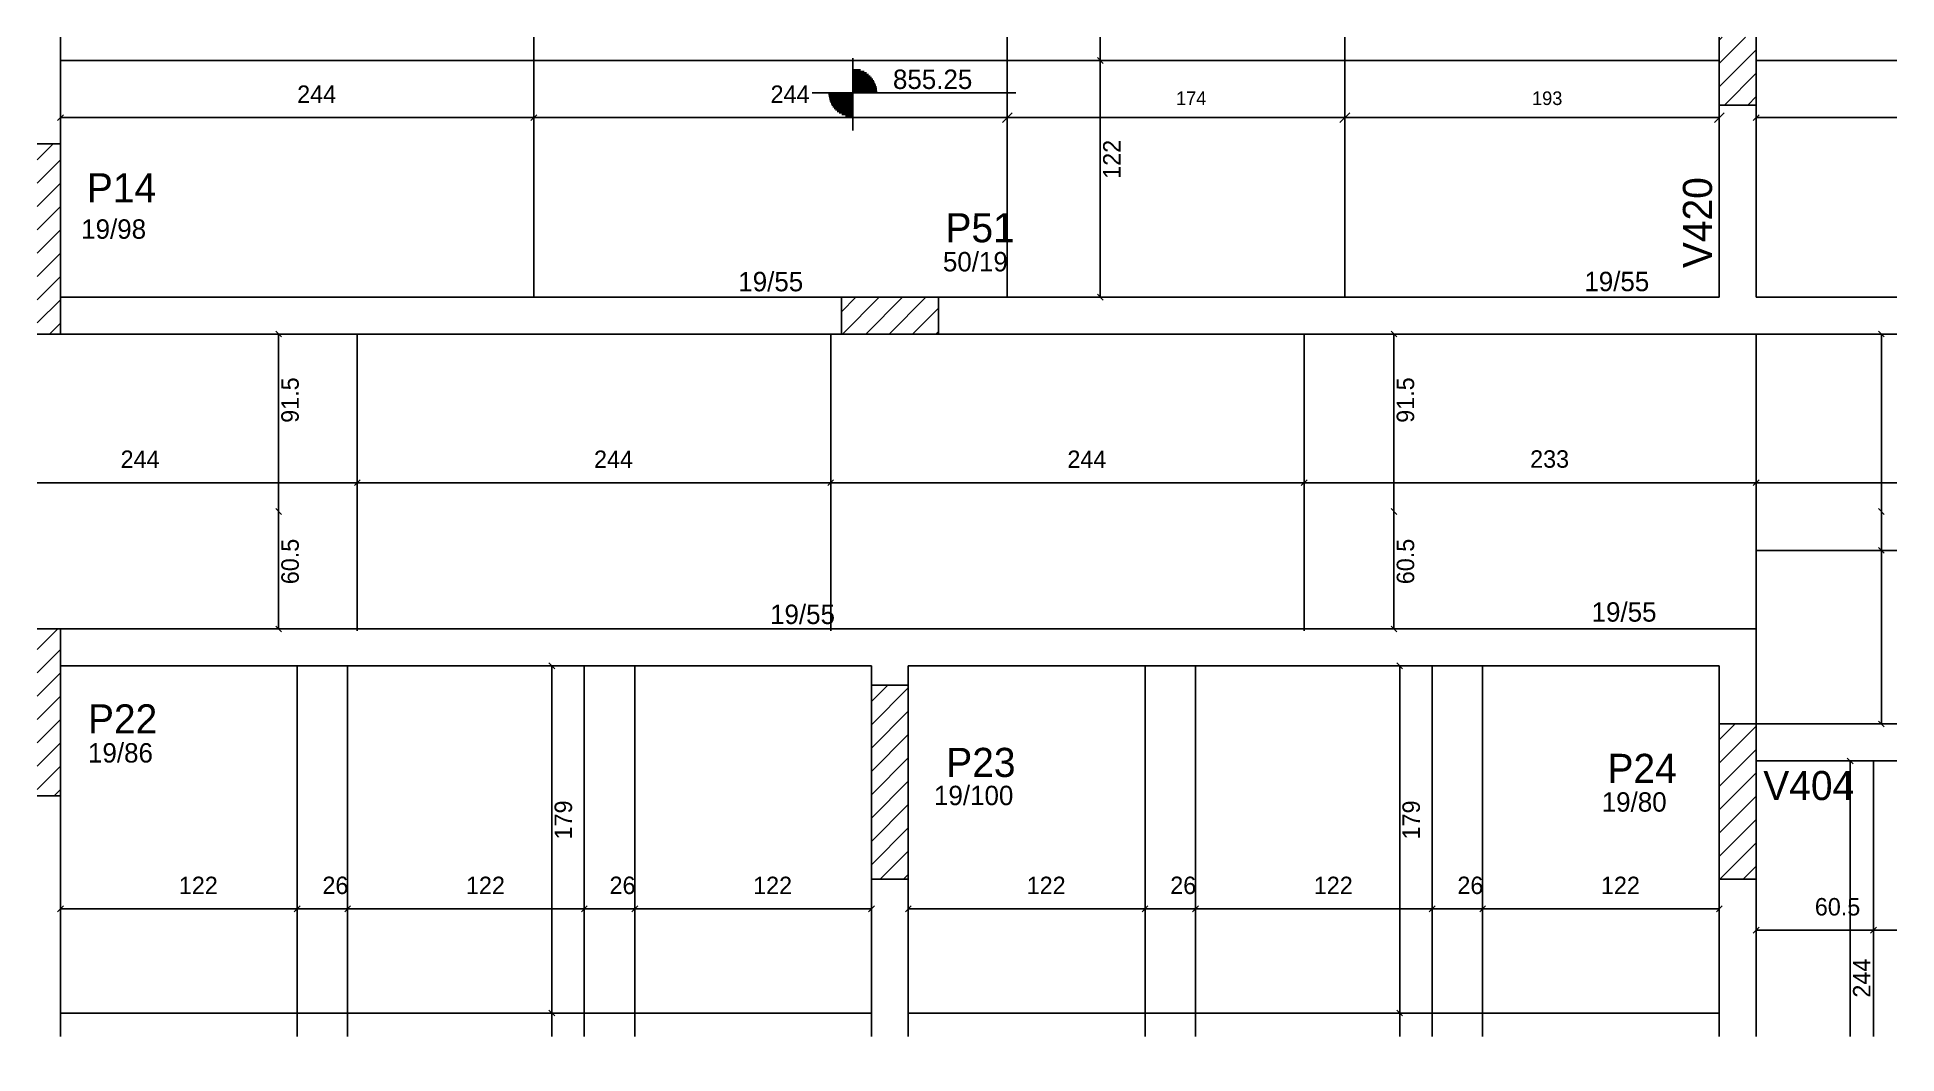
# Model space of a CAD drawing. Header units: metres. Extents: x 4166 to 5125, y 1813 to 2337.
import ezdxf

# ---------------------------------------------------------------- set-up
doc = ezdxf.new("R2010")
doc.units = ezdxf.units.M
for name, color, linetype in [('3', 7, 'Continuous'), ('4', 7, 'Continuous'), ('7', 7, 'Continuous'), ('9', 7, 'Continuous'), ('Painéis', 7, 'Continuous')]:
    doc.layers.add(name, color=color, linetype=linetype)

msp = doc.modelspace()

# ---------------------------------------------------------------- hatches: boundary and pattern name
at = {"layer": '9'}
h = msp.add_hatch(color=7, dxfattribs=at)
h.dxf.hatch_style = 1
h.paths.add_polyline_path([(4178.47, 2203.12), (4178.47, 2203.12), (4178.47, 2328.12), (4178.47, 2328.12), (4178.47, 2203.12)])
h = msp.add_hatch(color=7, dxfattribs=at)
h.dxf.hatch_style = 1
h.paths.add_polyline_path([(4178.47, 1813.12), (4178.47, 1813.12), (4178.47, 2013.12), (4178.47, 2013.12), (4178.47, 1813.12)])
h = msp.add_hatch(color=7, dxfattribs=at)
h.dxf.hatch_style = 1
h.paths.add_polyline_path([(5033.47, 1813.12), (5033.47, 1813.12), (5033.47, 2013.12), (5033.47, 2013.12), (5033.47, 1813.12)])

# ---------------------------------------------------------------- linework, layer by layer
at = {"layer": '3', "color": 3, "lineweight": 25}
for p, q in [((5033.47, 2323.54), (5047.05, 2337.12)), ((5033.47, 2335.56), (5035.03, 2337.12)), ((5033.47, 2311.52), (5052.47, 2330.52)), ((4586.9, 2320.86), (4586.9, 2326.37)), ((4586.9, 2320.86), (4586.9, 2295.86)), ((4586.9, 2320.25), (4590.75, 2320.25)), ((4586.9, 2319.46), (4592.64, 2319.46)), ((4586.9, 2318.67), (4593.97, 2318.67)), ((4586.9, 2317.88), (4595, 2317.88)), ((4586.9, 2317.08), (4595.85, 2317.08)), ((4586.9, 2316.29), (4596.56, 2316.29)), ((4586.9, 2315.5), (4597.16, 2315.5)), ((4586.9, 2314.7), (4597.67, 2314.7)), ((4586.9, 2313.91), (4598.1, 2313.91)), ((4586.9, 2313.12), (4598.46, 2313.12)), ((4586.9, 2312.33), (4598.75, 2312.33)), ((4586.9, 2311.53), (4598.99, 2311.53)), ((4586.9, 2310.74), (4599.17, 2310.74)), ((5036.09, 2302.12), (5052.47, 2318.5)), ((4574.4, 2308.36), (4565.97, 2308.36)), ((4574.4, 2308.36), (4599.4, 2308.36)), ((4586.9, 2307.57), (4574.4, 2307.57)), ((4586.9, 2306.78), (4574.5, 2306.78)), ((4586.9, 2305.98), (4574.62, 2305.98)), ((4586.9, 2305.19), (4574.81, 2305.19)), ((4586.9, 2304.4), (4575.04, 2304.4)), ((4586.9, 2303.6), (4575.34, 2303.6)), ((4586.9, 2302.81), (4575.7, 2302.81)), ((4586.9, 2302.02), (4576.12, 2302.02)), ((4586.9, 2301.23), (4576.63, 2301.23)), ((4586.9, 2300.43), (4577.23, 2300.43)), ((4586.9, 2309.95), (4599.3, 2309.95)), ((4586.9, 2309.15), (4599.4, 2309.15)), ((4599.4, 2308.36), (4670.82, 2308.36)), ((5048.11, 2302.12), (5052.47, 2306.48)), ((4586.9, 2299.64), (4577.94, 2299.64)), ((4586.9, 2298.85), (4578.79, 2298.85)), ((4586.9, 2298.05), (4579.82, 2298.05)), ((4586.9, 2297.26), (4581.15, 2297.26)), ((4586.9, 2296.47), (4583.05, 2296.47)), ((4586.9, 2295.86), (4586.9, 2288.99)), ((4166.47, 2273.96), (4174.63, 2282.12)), ((4166.47, 2261.94), (4178.47, 2273.94)), ((4166.47, 2249.92), (4178.47, 2261.92)), ((4166.47, 2237.9), (4178.47, 2249.9)), ((4166.47, 2225.88), (4178.47, 2237.88)), ((4166.47, 2213.85), (4178.47, 2225.85)), ((4166.47, 2201.83), (4178.47, 2213.83)), ((4166.47, 2189.81), (4178.47, 2201.81)), ((4580.97, 2195.6), (4588.49, 2203.12)), ((4581.51, 2184.12), (4600.51, 2203.12)), ((4593.53, 2184.12), (4612.53, 2203.12)), ((4605.55, 2184.12), (4624.55, 2203.12)), ((4617.57, 2184.12), (4630.97, 2197.52)), ((4172.8, 2184.12), (4178.47, 2189.79)), ((4629.59, 2184.12), (4630.97, 2185.5)), ((4166.47, 2021.52), (4177.07, 2032.12)), ((4166.47, 2009.5), (4178.47, 2021.5)), ((4166.47, 1997.48), (4178.47, 2009.48)), ((4166.47, 1985.46), (4178.47, 1997.46)), ((4596.47, 1994.73), (4604.86, 2003.12)), ((4596.47, 1982.71), (4615.47, 2001.71)), ((4166.47, 1973.44), (4178.47, 1985.44)), ((4596.47, 1970.69), (4615.47, 1989.69)), ((4596.47, 1958.67), (4615.47, 1977.67)), ((5033.47, 1974.94), (5041.65, 1983.12)), ((5033.47, 1962.92), (5052.47, 1981.92)), ((4166.47, 1961.42), (4178.47, 1973.42)), ((4596.47, 1946.65), (4615.47, 1965.65)), ((5033.47, 1950.9), (5052.47, 1969.9)), ((4166.47, 1949.4), (4178.47, 1961.4)), ((5033.47, 1938.88), (5052.47, 1957.88)), ((4175.22, 1946.12), (4178.47, 1949.38)), ((4596.47, 1934.63), (4615.47, 1953.63)), ((5033.47, 1926.86), (5052.47, 1945.86)), ((4596.47, 1922.61), (4615.47, 1941.61)), ((4596.47, 1910.58), (4615.47, 1929.58)), ((5033.47, 1914.84), (5052.47, 1933.84)), ((4601.03, 1903.12), (4615.47, 1917.56)), ((5033.78, 1903.12), (5052.47, 1921.81)), ((5045.8, 1903.12), (5052.47, 1909.79)), ((4613.05, 1903.12), (4615.47, 1905.54))]:
    msp.add_line(p, q, dxfattribs=at)
for points in [[(4178.47, 2282.12), (4178.47, 2337.12)], [(5033.47, 2302.12), (5033.47, 2203.12)], [(5052.47, 2203.12), (5052.47, 2302.12)], [(4580.97, 2203.12), (4178.47, 2203.12)], [(5033.47, 2203.12), (4630.97, 2203.12)], [(5124.97, 2203.12), (5052.47, 2203.12)], [(4178.47, 2184.12), (4580.97, 2184.12)], [(4630.97, 2184.12), (5042.97, 2184.12)], [(5042.97, 2184.12), (5124.97, 2184.12)], [(4605.97, 2032.12), (4178.47, 2032.12)], [(5052.47, 2032.12), (4605.97, 2032.12)], [(5052.47, 1983.12), (5052.47, 2032.12)], [(4178.47, 2013.12), (4596.47, 2013.12)], [(4596.47, 2013.12), (4596.47, 2003.12)], [(4615.47, 2013.12), (5033.47, 2013.12)], [(4615.47, 2003.12), (4615.47, 2013.12)], [(5033.47, 2013.12), (5033.47, 1983.12)], [(5124.97, 1983.12), (5052.47, 1983.12)], [(5052.47, 1964.12), (5124.97, 1964.12)], [(4178.47, 1822.12), (4178.47, 1946.12)], [(4596.47, 1903.12), (4596.47, 1822.12)], [(4615.47, 1822.12), (4615.47, 1903.12)], [(5033.47, 1903.12), (5033.47, 1822.12)], [(5052.47, 1822.12), (5052.47, 1903.12)]]:
    msp.add_lwpolyline(points, dxfattribs=at)
at = {"layer": '7', "color": 7, "lineweight": 25}
for points in [[(5033.47, 2337.12), (5033.47, 2302.12)], [(5052.47, 2302.12), (5052.47, 2337.12)], [(5033.47, 2302.12), (5052.47, 2302.12)], [(4178.47, 2282.12), (4166.47, 2282.12)], [(4178.47, 2184.12), (4178.47, 2282.12)], [(4630.97, 2203.12), (4580.97, 2203.12)], [(4580.97, 2203.12), (4580.97, 2184.12)], [(4630.97, 2184.12), (4630.97, 2203.12)], [(4166.47, 2184.12), (4178.47, 2184.12)], [(4580.97, 2184.12), (4630.97, 2184.12)], [(4178.47, 2032.12), (4166.47, 2032.12)], [(4178.47, 1946.12), (4178.47, 2032.12)], [(4615.47, 2003.12), (4596.47, 2003.12)], [(4596.47, 2003.12), (4596.47, 1903.12)], [(4615.47, 1903.12), (4615.47, 2003.12)], [(5052.47, 1983.12), (5033.47, 1983.12)], [(5033.47, 1983.12), (5033.47, 1903.12)], [(5052.47, 1903.12), (5052.47, 1983.12)], [(4166.47, 1946.12), (4178.47, 1946.12)], [(4596.47, 1903.12), (4615.47, 1903.12)], [(5033.47, 1903.12), (5052.47, 1903.12)]]:
    msp.add_lwpolyline(points, dxfattribs=at)
at = {"layer": 'Painéis', "color": 200, "lineweight": 25}
for p, q in [((4422.47, 2203.12), (4422.47, 2337.12)), ((4666.47, 2203.12), (4666.47, 2337.12)), ((4840.47, 2203.12), (4840.47, 2337.12)), ((4178.47, 2325.12), (5033.47, 2325.12)), ((5052.47, 2325.12), (5124.97, 2325.12)), ((4331.47, 2184.12), (4331.47, 2031.19)), ((4575.47, 2184.12), (4575.47, 2031.19)), ((4819.47, 2184.12), (4819.47, 2031.19)), ((5052.47, 2184.12), (5052.47, 2031.19)), ((5052.47, 2072.62), (5124.97, 2072.62)), ((4300.48, 2013.12), (4300.48, 1822.12)), ((4326.48, 2013.12), (4326.48, 1822.12)), ((4448.48, 2013.12), (4448.48, 1822.12)), ((4474.48, 2013.12), (4474.48, 1822.12)), ((4737.48, 2013.12), (4737.48, 1822.12)), ((4763.48, 2013.12), (4763.48, 1822.12)), ((4885.48, 2013.12), (4885.48, 1822.12)), ((4911.48, 2013.12), (4911.48, 1822.12)), ((5112.97, 1964.07), (5112.97, 1822.12)), ((4596.38, 1834.12), (4178.38, 1834.12)), ((5033.38, 1834.12), (4615.38, 1834.12))]:
    msp.add_line(p, q, dxfattribs=at)
at = {"layer": 'Painéis', "color": 4, "lineweight": 25}
for p, q in [((4714.43, 2337.12), (4714.43, 2325.12)), ((4714.43, 2325.12), (4714.43, 2203.12)), ((4178.47, 2295.66), (4422.47, 2295.66)), ((4422.47, 2295.66), (4666.47, 2295.66)), ((4666.47, 2295.66), (4840.47, 2295.66)), ((4840.47, 2295.66), (5033.47, 2295.66)), ((5052.47, 2295.66), (5124.97, 2295.66)), ((4290.9, 2092.62), (4290.9, 2184.12)), ((4865.8, 2092.62), (4865.8, 2184.12)), ((5117.03, 2092.62), (5117.03, 2184.12)), ((4331.47, 2107.5), (4166.47, 2107.5)), ((4575.47, 2107.5), (4331.47, 2107.5)), ((4819.47, 2107.5), (4575.47, 2107.5)), ((4819.47, 2107.5), (5052.47, 2107.5)), ((5052.47, 2107.5), (5124.97, 2107.5)), ((4290.9, 2092.62), (4290.9, 2032.12)), ((4865.8, 2092.62), (4865.8, 2032.12)), ((5117.03, 2072.62), (5117.03, 2092.62)), ((5117.03, 1983.12), (5117.03, 2072.62)), ((4431.73, 2013.12), (4431.73, 1834.12)), ((4868.73, 2013.12), (4868.73, 1834.12)), ((5100.96, 1964.07), (5100.96, 1822.12)), ((4178.47, 1887.87), (4300.48, 1887.87)), ((4300.48, 1887.87), (4326.48, 1887.87)), ((4326.48, 1887.87), (4448.48, 1887.87)), ((4448.48, 1887.87), (4474.48, 1887.87)), ((4474.48, 1887.87), (4596.47, 1887.87)), ((4615.47, 1887.87), (4737.48, 1887.87)), ((4737.48, 1887.87), (4763.48, 1887.87)), ((4763.48, 1887.87), (4885.48, 1887.87)), ((4885.48, 1887.87), (4911.48, 1887.87)), ((4911.48, 1887.87), (5033.47, 1887.87)), ((5112.97, 1875.69), (5112.97, 1879.83)), ((5112.97, 1876.83), (5052.47, 1876.83)), ((5124.97, 1876.83), (5112.97, 1876.83)), ((4431.73, 1834.12), (4431.73, 1822.12)), ((4868.73, 1834.12), (4868.73, 1822.12))]:
    msp.add_line(p, q, dxfattribs=at)
at = {"layer": 'Painéis', "color": 0, "lineweight": 25}
for p, q in [((4712.93, 2326.62), (4715.93, 2323.62)), ((4715.93, 2323.62), (4712.93, 2326.62)), ((4179.97, 2297.16), (4176.97, 2294.16)), ((4420.97, 2294.16), (4423.97, 2297.16)), ((4423.97, 2297.16), (4420.97, 2294.16)), ((4664.97, 2294.16), (4667.97, 2297.16)), ((5053.97, 2297.16), (5050.97, 2294.16)), ((4712.93, 2204.62), (4715.93, 2201.62)), ((4292.4, 2182.62), (4289.4, 2185.62)), ((4867.3, 2182.62), (4864.3, 2185.62)), ((5118.53, 2182.62), (5115.53, 2185.62)), ((4332.97, 2109), (4329.97, 2106)), ((4329.97, 2106), (4332.97, 2109)), ((4576.97, 2109), (4573.97, 2106)), ((4573.97, 2106), (4576.97, 2109)), ((4817.97, 2106), (4820.97, 2109)), ((4820.97, 2109), (4817.97, 2106)), ((5050.97, 2106), (5053.97, 2109)), ((5053.97, 2109), (5050.97, 2106)), ((4289.4, 2094.12), (4292.4, 2091.12)), ((4292.4, 2091.12), (4289.4, 2094.12)), ((4864.3, 2094.12), (4867.3, 2091.12)), ((4867.3, 2091.12), (4864.3, 2094.12)), ((5118.53, 2091.12), (5115.53, 2094.12)), ((5115.53, 2094.12), (5118.53, 2091.12)), ((5118.53, 2071.12), (5115.53, 2074.12)), ((5115.53, 2074.12), (5118.53, 2071.12)), ((4289.4, 2033.62), (4292.4, 2030.62)), ((4864.3, 2033.62), (4867.3, 2030.62)), ((4433.23, 2011.62), (4430.23, 2014.62)), ((4870.23, 2011.62), (4867.23, 2014.62)), ((5115.53, 1984.62), (5118.53, 1981.62)), ((5102.46, 1962.57), (5099.46, 1965.57)), ((4179.97, 1889.37), (4176.97, 1886.37)), ((4298.98, 1886.37), (4301.98, 1889.37)), ((4301.98, 1889.37), (4298.98, 1886.37)), ((4324.98, 1886.37), (4327.98, 1889.37)), ((4327.98, 1889.37), (4324.98, 1886.37)), ((4446.98, 1886.37), (4449.98, 1889.37)), ((4449.98, 1889.37), (4446.98, 1886.37)), ((4472.98, 1886.37), (4475.98, 1889.37)), ((4475.98, 1889.37), (4472.98, 1886.37)), ((4594.97, 1886.37), (4597.97, 1889.37)), ((4616.97, 1889.37), (4613.97, 1886.37)), ((4735.98, 1886.37), (4738.98, 1889.37)), ((4738.98, 1889.37), (4735.98, 1886.37)), ((4761.98, 1886.37), (4764.98, 1889.37)), ((4764.98, 1889.37), (4761.98, 1886.37)), ((4883.98, 1886.37), (4886.98, 1889.37)), ((4886.98, 1889.37), (4883.98, 1886.37)), ((4909.98, 1886.37), (4912.98, 1889.37)), ((4912.98, 1889.37), (4909.98, 1886.37)), ((5031.97, 1886.37), (5034.97, 1889.37)), ((5053.97, 1878.33), (5050.97, 1875.33)), ((5114.47, 1878.33), (5111.47, 1875.33)), ((5111.47, 1875.33), (5114.47, 1878.33)), ((4430.23, 1835.62), (4433.23, 1832.62)), ((4433.23, 1832.62), (4430.23, 1835.62)), ((4867.23, 1835.62), (4870.23, 1832.62)), ((4870.23, 1832.62), (4867.23, 1835.62))]:
    msp.add_line(p, q, dxfattribs=at)
for points in [[(4668.97, 2298.16), (4663.97, 2293.16)], [(4837.97, 2293.16), (4842.97, 2298.16)], [(4842.97, 2298.16), (4837.97, 2293.16)], [(5030.97, 2293.16), (5035.97, 2298.16)]]:
    msp.add_lwpolyline(points, dxfattribs=at)

# ---------------------------------------------------------------- texts
at = {"layer": '3', "color": 3, "lineweight": 25}
for s, p in [('855.25', (4607.55, 2310.43)), ('19/98', (4189.14, 2233.23)), ('50/19', (4633.31, 2216.41)), ('19/55', (4527.84, 2206.15)), ('19/55', (4963.92, 2206.21)), ('19/55', (4544.21, 2034.64)), ('19/55', (4967.66, 2035.87)), ('19/86', (4192.66, 1963.25)), ('19/100', (4628.71, 1941.29)), ('19/80', (4972.87, 1937.93))]:
    msp.add_text(s, height=10, dxfattribs=at).set_placement(p)
at = {"layer": '4', "color": 4, "lineweight": 25}
for s, p in [('P14', (4192.08, 2252)), ('P51', (4634.63, 2231.41)), ('P22', (4192.66, 1978.25)), ('P23', (4635.04, 1955.82)), ('P24', (4975.85, 1952.74)), ('V404', (5056.16, 1943.89))]:
    msp.add_text(s, height=15, dxfattribs=at).set_placement(p)
msp.add_text('V420', height=15, rotation=90, dxfattribs=at).set_placement((5029.72, 2218.12))
at = {"layer": 'Painéis', "color": 240, "lineweight": 25}
for s, p in [('244', (4300.47, 2303.23)), ('244', (4544.47, 2303.23)), ('244', (4209.47, 2115.07)), ('244', (4453.47, 2115.07)), ('244', (4697.47, 2115.07)), ('233', (4935.97, 2115.2)), ('122', (4239.48, 1895.42)), ('26', (4313.48, 1895.46)), ('122', (4387.48, 1895.42)), ('26', (4461.48, 1895.46)), ('122', (4535.48, 1895.42)), ('122', (4676.48, 1895.42)), ('26', (4750.48, 1895.46)), ('122', (4824.48, 1895.42)), ('26', (4898.48, 1895.46)), ('122', (4972.48, 1895.42)), ('60.5', (5082.72, 1884.42))]:
    msp.add_text(s, height=9, dxfattribs=at).set_placement(p)
at = {"layer": 'Painéis', "color": 1, "lineweight": 25}
for s, p in [('174', (4753.47, 2302.16)), ('193', (4936.97, 2302.16))]:
    msp.add_text(s, height=7, dxfattribs=at).set_placement(p)
at = {"layer": 'Painéis', "color": 240, "lineweight": 25}
for s, p in [('122', (4724.88, 2264.12)), ('91.5', (4301.28, 2138.37)), ('91.5', (4876.18, 2138.37)), ('60.5', (4301.3, 2055.17)), ('60.5', (4876.2, 2055.17)), ('179', (4442.14, 1923.62)), ('179', (4879.14, 1923.62)), ('244', (5111.39, 1842.07))]:
    msp.add_text(s, height=9, rotation=90, dxfattribs=at).set_placement(p)

doc.saveas('drawing.dxf')
